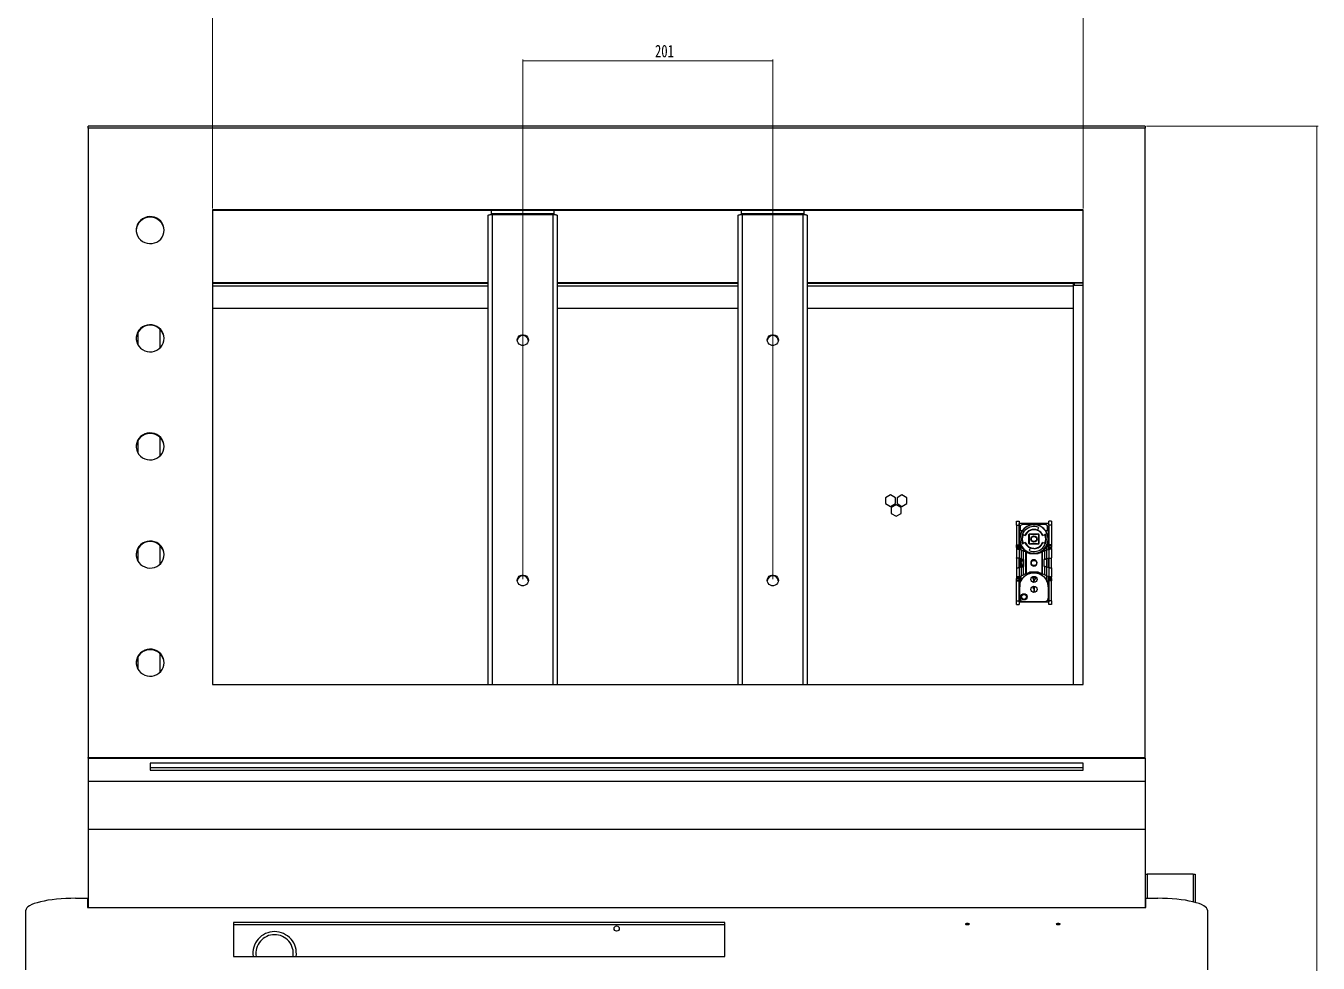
# Model space of a CAD drawing. Header units: millimetres. Extents: x -1281 to 3780, y -2005 to 2969.
# Drawn here: x -363 to 676, y 249 to 1003 of the extents above; entities that cross this region are included whole.
import ezdxf

# ---------------------------------------------------------------- set-up
doc = ezdxf.new("R2010")
doc.units = ezdxf.units.MM
doc.styles.add('SLDTEXTSTYLE0', font='TXT', dxfattribs={"width": 0.75})
doc.dimstyles.new('SLDDIMSTYLE0', dxfattribs={"dimtxt": 10, "dimasz": 3.302, "dimexe": 0, "dimexo": 0.0625, "dimgap": 2.5, "dimtad": 1, "dimdec": 3, "dimrnd": 1e-09, "dimzin": 12, "dimdsep": 46, "dimtxsty": 'SLDTEXTSTYLE0', "dimsah": 1, "dimcen": 0.09, "dimadec": 0, "dimazin": 3, "dimtfac": 1, "dimtdec": 3, "dimtofl": 0, "dimtmove": 0, "dimatfit": 3, "dimfxl": 1, "dimfrac": 2, "dimtolj": 1, "dimtzin": 12, "dimarcsym": 0})

# ---------------------------------------------------------------- blocks, each defined once
blk = doc.blocks.new('_D')
at = {"color": 7, "linetype": 'Continuous', "lineweight": 18, "transparency": 16777216}
for p, q in [((36.6, 557.8), (36.6, 975.4)), ((237.6, 974.4), (36.6, 974.4)), ((237.6, 557.8), (237.6, 975.4))]:
    blk.add_line(p, q, dxfattribs=at)
for points in [[(36.6, 974.4), (39.9, 973.9), (39.9, 974.9)], [(237.6, 974.4), (234.3, 974.9), (234.3, 973.9)]]:
    blk.add_solid(points, dxfattribs=at)
at = {"color": 7, "linetype": 'Continuous', "lineweight": 18, "transparency": 16777216, "insert": (142.9, 987.3), "char_height": 10, "attachment_point": 1, "style": 'SLDTEXTSTYLE0'}
blk.add_mtext('201', dxfattribs=at)
blk = doc.blocks.new('_D_1')
at = {"color": 7, "linetype": 'Continuous', "lineweight": 18, "transparency": 16777216}
for p, q in [((-212.9, 855.8), (-212.9, 1029.4)), ((487.1, 855.8), (487.1, 1029.4)), ((487.1, 1028.4), (-212.9, 1028.4))]:
    blk.add_line(p, q, dxfattribs=at)
for points in [[(-212.9, 1028.4), (-209.6, 1027.9), (-209.6, 1028.9)], [(487.1, 1028.4), (483.8, 1028.9), (483.8, 1027.9)]]:
    blk.add_solid(points, dxfattribs=at)
at = {"color": 7, "linetype": 'Continuous', "lineweight": 18, "transparency": 16777216, "insert": (142.9, 1041.3), "char_height": 10, "attachment_point": 1, "style": 'SLDTEXTSTYLE0'}
blk.add_mtext('700', dxfattribs=at)
blk = doc.blocks.new('_D_11')
at = {"color": 7, "linetype": 'Continuous', "lineweight": 18, "transparency": 16777216}
for p, q in [((538.1, 921.9), (676.1, 921.9)), ((675.1, -543.1), (675.1, 921.9)), ((538.1, -543.1), (676.1, -543.1))]:
    blk.add_line(p, q, dxfattribs=at)
for points in [[(675.1, 921.9), (674.6, 918.6), (675.6, 918.6)], [(675.1, -543.1), (675.6, -539.8), (674.6, -539.8)]]:
    blk.add_solid(points, dxfattribs=at)
at = {"color": 7, "linetype": 'Continuous', "lineweight": 18, "transparency": 16777216, "insert": (662.2, 178), "char_height": 10, "attachment_point": 1, "rotation": 90, "style": 'SLDTEXTSTYLE0'}
blk.add_mtext('1464.96', dxfattribs=at)

msp = doc.modelspace()

# ---------------------------------------------------------------- linework, layer by layer
at = {"color": 7, "linetype": 'Continuous'}
for p, q in [((537.1136, 921.8852), (-312.8864, 921.8852)), ((-312.8864, 920.2546), (-312.8864, 921.8852)), ((537.1136, 920.2546), (-312.8864, 920.2546)), ((-312.8864, 920.2546), (-312.8864, 414.3027)), ((537.1136, 921.8852), (537.1136, 920.2546)), ((537.1136, 414.3027), (537.1136, 920.2546)), ((487.1136, 854.7648), (-212.8864, 854.7648)), ((-212.8864, 854.7648), (-212.8864, 473.2241)), ((487.1136, 854.2472), (-212.8864, 854.2472)), ((11.6136, 851.5271), (11.6136, 854.2472)), ((61.6136, 854.2472), (61.6136, 851.5271)), ((212.6136, 851.5271), (212.6136, 854.2472)), ((262.6136, 854.2472), (262.6136, 851.5271)), ((487.1136, 473.2241), (487.1136, 854.7648)), ((8.6136, 850.0089), (8.6136, 473.2241)), ((61.6136, 851.5271), (11.6136, 851.5271)), ((11.6136, 851.5271), (11.6136, 850.9147)), ((11.6136, 850.9147), (12.1136, 850.9147)), ((11.6136, 850.9147), (11.6136, 850.9055)), ((12.1136, 850.9147), (61.1136, 850.9147)), ((61.1136, 850.9147), (61.6136, 850.9147)), ((61.6136, 850.9147), (61.6136, 851.5271)), ((61.6136, 850.9147), (61.6136, 850.9055)), ((64.6136, 473.2241), (64.6136, 850.0089)), ((209.6136, 850.0089), (209.6136, 473.2241)), ((262.6136, 851.5271), (212.6136, 851.5271)), ((212.6136, 851.5271), (212.6136, 850.9147)), ((212.6136, 850.9147), (213.1136, 850.9147)), ((212.6136, 850.9147), (212.6136, 850.9055)), ((213.1136, 850.9147), (262.1136, 850.9147)), ((262.1136, 850.9147), (262.6136, 850.9147)), ((262.6136, 850.9147), (262.6136, 851.5271)), ((262.6136, 850.9147), (262.6136, 850.9055)), ((265.6136, 473.2241), (265.6136, 850.0089)), ((-212.8864, 795.7448), (8.6136, 795.7448)), ((64.6136, 795.7448), (209.6136, 795.7448)), ((265.6136, 795.7448), (479.1136, 795.7448)), ((479.1136, 795.7448), (479.1136, 793.922)), ((479.1136, 795.7448), (480.1136, 795.7448)), ((479.1136, 793.922), (479.1136, 473.2241)), ((487.1136, 793.922), (479.1136, 793.922)), ((487.1136, 795.7448), (480.1136, 795.7448)), ((480.1136, 793.922), (480.1136, 795.7448)), ((-212.8864, 775.7447), (8.6136, 775.7447)), ((64.6136, 775.7447), (209.6136, 775.7447)), ((265.6136, 775.7447), (479.1136, 775.7447)), ((-254.8864, 743.7707), (-254.8864, 758.5333)), ((-254.8864, 656.8373), (-254.8864, 671.6)), ((332.3166, 625.5408), (328.3166, 623.2314)), ((336.3166, 623.2314), (332.3166, 625.5408)), ((341.5166, 625.5408), (337.5166, 623.2314)), ((345.5166, 623.2314), (341.5166, 625.5408)), ((328.3166, 623.2314), (328.3166, 618.6126)), ((328.3166, 618.6126), (332.3166, 616.3032)), ((332.3166, 616.3032), (336.3166, 618.6126)), ((336.9166, 617.5733), (332.9166, 615.2639)), ((332.9166, 615.2639), (332.9166, 610.6451)), ((336.3166, 618.6126), (336.3166, 623.2314)), ((340.9166, 615.2639), (336.9166, 617.5733)), ((337.5166, 623.2314), (337.5166, 618.6126)), ((337.5166, 618.6126), (341.5166, 616.3032)), ((340.9166, 610.6451), (340.9166, 615.2639)), ((341.5166, 616.3032), (345.5166, 618.6126)), ((345.5166, 618.6126), (345.5166, 623.2314)), ((332.9166, 610.6451), (336.9166, 608.3357)), ((336.9166, 608.3357), (340.9166, 610.6451)), ((433.6136, 601.297), (433.6136, 604.297)), ((433.6136, 604.297), (435.6136, 604.297)), ((435.6136, 604.297), (435.6136, 601.297)), ((461.6136, 604.297), (459.6136, 604.297)), ((459.6136, 601.297), (459.6136, 604.297)), ((461.6136, 604.297), (461.6136, 601.297)), ((433.6136, 601.297), (435.6136, 601.297)), ((433.6136, 601.297), (433.6136, 585.297)), ((459.6136, 602.422), (435.6136, 602.422)), ((435.6136, 601.297), (435.6136, 585.297)), ((435.6636, 600.547), (435.8116, 602.422)), ((435.6636, 581.8549), (435.6636, 600.547)), ((435.9886, 598.672), (435.9886, 581.718)), ((436.6136, 600.5048), (436.6136, 597.547)), ((436.6136, 597.547), (436.6354, 597.547)), ((436.6354, 597.547), (436.6354, 600.4389)), ((438.4136, 596.947), (438.3961, 596.96)), ((438.8367, 593.6824), (440.6845, 592.9171)), ((456.2386, 601.672), (438.9886, 601.672)), ((443.5636, 586.497), (443.5636, 593.597)), ((443.8229, 593.3074), (443.5636, 593.5666)), ((443.6136, 587.2603), (443.6136, 592.8336)), ((443.6386, 593.08), (443.6386, 587.0139)), ((444.0636, 594.097), (451.1636, 594.097)), ((444.0939, 594.097), (444.3532, 593.8377)), ((450.6467, 594.022), (444.5806, 594.022)), ((444.8269, 594.047), (450.4003, 594.047)), ((447.6136, 601.44), (447.6136, 601.427)), ((450.5794, 597.207), (451.4404, 599.2858)), ((450.874, 593.8377), (451.1333, 594.097)), ((451.6636, 593.5666), (451.4043, 593.3074)), ((451.5886, 587.0139), (451.5886, 593.08)), ((451.6136, 592.8336), (451.6136, 587.2603)), ((451.6636, 593.597), (451.6636, 586.497)), ((454.5427, 592.9171), (456.3905, 593.6824)), ((456.8524, 593.8738), (456.3905, 593.6824)), ((456.8136, 596.947), (456.8311, 596.96)), ((458.5918, 600.4492), (458.5918, 597.547)), ((458.6136, 597.547), (458.5918, 597.547)), ((458.6136, 597.547), (458.6136, 600.5048)), ((459.2386, 581.718), (459.2386, 598.672)), ((459.4156, 602.422), (459.5636, 600.547)), ((459.5636, 600.547), (459.5636, 581.8549)), ((459.6136, 601.297), (459.6136, 585.297)), ((461.6136, 601.297), (459.6136, 601.297)), ((461.6136, 601.297), (461.6136, 585.297)), ((-254.8864, 569.904), (-254.8864, 584.6666)), ((433.6136, 585.297), (435.6136, 585.297)), ((433.6136, 584.297), (433.6136, 585.297)), ((433.6136, 584.297), (435.6136, 584.297)), ((433.6136, 583.297), (433.6136, 584.297)), ((435.6136, 583.297), (433.6136, 583.297)), ((433.6136, 583.297), (433.6136, 582.297)), ((435.6136, 582.297), (433.6136, 582.297)), ((433.6136, 582.297), (433.6136, 574.797)), ((435.6136, 585.297), (435.6136, 584.297)), ((435.6136, 584.297), (435.6136, 583.297)), ((435.6136, 583.297), (435.6136, 582.297)), ((435.6136, 581.8759), (435.6136, 582.297)), ((435.6136, 581.8759), (437.5725, 581.0511)), ((435.6136, 581.8759), (435.6136, 574.529)), ((436.1136, 590.047), (436.1616, 590.047)), ((436.1136, 581.6654), (436.1136, 590.047)), ((436.1572, 581.647), (436.1572, 586.6407)), ((437.1486, 584.2735), (436.1572, 586.6407)), ((436.1616, 590.047), (436.2205, 590.047)), ((438.3748, 586.2201), (438.8367, 586.4115)), ((440.6845, 587.1768), (438.8367, 586.4115)), ((443.5636, 586.5273), (443.8229, 586.7865)), ((444.6478, 582.8869), (443.7868, 580.8082)), ((451.1636, 585.997), (444.0636, 585.997)), ((444.3532, 586.2562), (444.0939, 585.997)), ((444.5806, 586.072), (450.6467, 586.072)), ((450.4003, 586.047), (444.8269, 586.047)), ((451.1333, 585.997), (450.874, 586.2562)), ((451.4043, 586.7865), (451.6636, 586.5273)), ((456.3905, 586.4115), (454.5427, 587.1768)), ((457.6547, 581.0511), (459.6136, 581.8759)), ((458.0787, 584.2735), (459.0786, 584.2735)), ((459.0657, 590.047), (459.0067, 590.047)), ((459.0657, 590.047), (459.1136, 590.047)), ((459.1136, 590.047), (459.1136, 581.6654)), ((461.6136, 585.297), (459.6136, 585.297)), ((459.6136, 584.297), (459.6136, 585.297)), ((461.6136, 584.297), (459.6136, 584.297)), ((459.6136, 583.297), (459.6136, 584.297)), ((459.6136, 583.297), (461.6136, 583.297)), ((459.6136, 582.297), (459.6136, 583.297)), ((459.6136, 582.297), (459.6136, 581.8759)), ((459.6136, 582.297), (461.6136, 582.297)), ((459.6136, 581.8759), (459.6136, 574.529)), ((461.6136, 585.297), (461.6136, 584.297)), ((461.6136, 584.297), (461.6136, 583.297)), ((461.6136, 582.297), (461.6136, 583.297)), ((461.6136, 582.297), (461.6136, 574.797)), ((433.6136, 574.797), (433.6136, 566.797)), ((437.5725, 574.0041), (435.6136, 574.529)), ((435.6136, 574.529), (435.6136, 567.0649)), ((435.6636, 567.0783), (435.6636, 574.5156)), ((435.9886, 574.4285), (435.9886, 567.1654)), ((436.1136, 567.1989), (436.1136, 574.395)), ((436.1572, 567.2106), (436.1572, 574.3834)), ((437.5725, 574.0041), (437.5725, 581.0511)), ((439.2108, 573.5652), (439.2108, 580.3613)), ((440.915, 579.6437), (439.2108, 580.3613)), ((439.2108, 573.5652), (439.6136, 573.4572)), ((439.6136, 568.1367), (439.6136, 573.4572)), ((440.915, 579.6437), (440.915, 561.9502)), ((441.3246, 579.4713), (441.3246, 562.1226)), ((441.3246, 579.4713), (444.1136, 578.297)), ((444.1136, 578.297), (451.1136, 578.297)), ((447.1136, 573.0257), (447.1136, 572.7975)), ((447.6136, 578.6539), (447.6136, 578.667)), ((453.9026, 579.4713), (451.1136, 578.297)), ((453.9026, 579.4713), (453.9026, 562.1226)), ((456.0164, 580.3613), (454.3122, 579.6437)), ((454.3122, 579.6437), (454.3122, 561.9502)), ((456.0164, 573.5652), (455.6136, 573.4572)), ((455.6136, 573.4572), (455.6136, 568.1367)), ((456.0164, 580.3613), (456.0164, 573.5652)), ((457.6547, 581.0511), (457.6547, 574.0041)), ((459.6136, 574.529), (457.6547, 574.0041)), ((459.1136, 574.395), (459.1136, 567.1989)), ((459.2386, 567.1654), (459.2386, 574.4285)), ((459.5636, 574.5156), (459.5636, 567.0783)), ((459.6136, 567.0649), (459.6136, 574.529)), ((461.6136, 566.797), (461.6136, 574.797)), ((433.6136, 566.797), (433.6136, 559.297)), ((435.6136, 567.0649), (437.5725, 567.5898)), ((435.6136, 567.0649), (435.6136, 559.718)), ((437.5725, 560.5428), (437.5725, 567.5898)), ((439.2108, 568.0288), (439.6136, 568.1367)), ((439.2108, 561.2326), (439.2108, 568.0288)), ((440.915, 561.9502), (439.2108, 561.2326)), ((441.3246, 562.1226), (444.1136, 563.297)), ((451.1136, 563.297), (444.1136, 563.297)), ((453.9026, 562.1226), (451.1136, 563.297)), ((456.0164, 561.2326), (454.3122, 561.9502)), ((455.6136, 568.1367), (456.0164, 568.0288)), ((456.0164, 568.0288), (456.0164, 561.2326)), ((457.6547, 567.5898), (457.6547, 560.5428)), ((457.6547, 567.5898), (459.6136, 567.0649)), ((459.6136, 567.0649), (459.6136, 559.718)), ((461.6136, 566.797), (461.6136, 559.297)), ((435.6136, 559.297), (433.6136, 559.297)), ((433.6136, 559.297), (433.6136, 558.297)), ((435.6136, 558.297), (433.6136, 558.297)), ((433.6136, 557.297), (433.6136, 558.297)), ((433.6136, 557.297), (435.6136, 557.297)), ((433.6136, 556.297), (433.6136, 557.297)), ((433.6136, 556.297), (435.6136, 556.297)), ((433.6136, 540.297), (433.6136, 556.297)), ((437.5725, 560.5428), (435.6136, 559.718)), ((435.6136, 559.297), (435.6136, 559.718)), ((435.6136, 559.297), (435.6136, 558.297)), ((435.6136, 558.297), (435.6136, 557.297)), ((435.6136, 557.297), (435.6136, 556.297)), ((435.6136, 540.297), (435.6136, 556.297)), ((435.6636, 540.547), (435.6636, 559.7391)), ((435.9886, 559.8759), (435.9886, 542.422)), ((436.1136, 542.5463), (436.1136, 559.9285)), ((436.1572, 554.9532), (436.1572, 559.9469)), ((436.1572, 554.9532), (436.1572, 551.547)), ((436.1572, 551.547), (436.2183, 551.547)), ((436.2183, 542.547), (436.2183, 551.547)), ((446.7594, 558.797), (446.5925, 557.9384)), ((446.5925, 557.9384), (447.4458, 557.9384)), ((449.3309, 558.797), (446.7594, 558.797)), ((447.4458, 557.9384), (447.0193, 555.7441)), ((447.0193, 555.7441), (447.9097, 555.7441)), ((447.5511, 551.0884), (447.1136, 550.5671)), ((447.9886, 551.0884), (447.5511, 551.0884)), ((447.9097, 555.7441), (448.3363, 557.9384)), ((447.9886, 547.5884), (447.9886, 551.0884)), ((448.3363, 557.9384), (449.164, 557.9384)), ((449.164, 557.9384), (449.3309, 558.797)), ((459.6136, 559.718), (457.6547, 560.5428)), ((459.0089, 551.547), (459.0089, 542.547)), ((459.0786, 551.547), (459.0089, 551.547)), ((459.1136, 559.9285), (459.1136, 542.5463)), ((459.2386, 542.422), (459.2386, 559.8759)), ((459.5636, 559.7391), (459.5636, 540.547)), ((459.6136, 559.718), (459.6136, 559.297)), ((459.6136, 559.297), (461.6136, 559.297)), ((459.6136, 558.297), (459.6136, 559.297)), ((459.6136, 558.297), (461.6136, 558.297)), ((459.6136, 557.297), (459.6136, 558.297)), ((461.6136, 557.297), (459.6136, 557.297)), ((459.6136, 556.297), (459.6136, 557.297)), ((459.6136, 540.297), (459.6136, 556.297)), ((461.6136, 556.297), (459.6136, 556.297)), ((461.6136, 558.297), (461.6136, 559.297)), ((461.6136, 558.297), (461.6136, 557.297)), ((461.6136, 557.297), (461.6136, 556.297)), ((461.6136, 540.297), (461.6136, 556.297)), ((433.6136, 540.297), (435.6136, 540.297)), ((433.6136, 537.297), (433.6136, 540.297)), ((435.6136, 540.297), (435.6136, 537.297)), ((435.7167, 539.422), (435.6636, 540.547)), ((436.1136, 542.5463), (436.2183, 542.5472)), ((437.1165, 540.2999), (437.0717, 540.3487)), ((447.1136, 550.5671), (447.1136, 549.9713)), ((447.1136, 549.9713), (447.5511, 550.4926)), ((447.5511, 550.4926), (447.5511, 547.5884)), ((447.5511, 547.5884), (447.9886, 547.5884)), ((458.1555, 540.3487), (458.1107, 540.2999)), ((458.1482, 540.1082), (458.1555, 540.3487)), ((459.0089, 542.5472), (459.1136, 542.5463)), ((459.5636, 540.547), (459.5105, 539.422)), ((461.6136, 540.297), (459.6136, 540.297)), ((459.6136, 537.297), (459.6136, 540.297)), ((461.6136, 540.297), (461.6136, 537.297)), ((433.6136, 537.297), (435.6136, 537.297)), ((435.6136, 539.422), (459.6136, 539.422)), ((439.1139, 539.6517), (439.109, 539.5426)), ((439.109, 539.5426), (456.1182, 539.5426)), ((456.1133, 539.6517), (439.1136, 539.6517)), ((456.1182, 539.5426), (456.1133, 539.6517)), ((461.6136, 537.297), (459.6136, 537.297)), ((-254.8864, 482.9707), (-254.8864, 497.7333)), ((-212.8864, 473.2241), (487.1136, 473.2241)), ((-312.8864, 413.785), (-312.8864, 414.3027)), ((-312.8864, 414.3027), (537.1136, 414.3027)), ((-312.8864, 413.7868), (537.1136, 413.7868)), ((-312.8864, 413.7868), (-312.8864, 395.3313)), ((-312.8864, 413.785), (537.1136, 413.785)), ((-262.8864, 409.9046), (-262.8864, 404.2105)), ((487.1136, 409.9046), (-262.8864, 409.9046)), ((487.1136, 406.1424), (-262.8864, 406.1424)), ((487.1136, 404.2105), (487.1136, 409.9046)), ((537.1136, 413.785), (537.1136, 414.3027)), ((537.1136, 413.7868), (537.1136, 395.3313)), ((-312.8864, 395.3313), (537.1136, 395.3313)), ((-312.8864, 395.3313), (-312.8864, 356.6942)), ((-262.8864, 404.2105), (487.1136, 404.2105)), ((537.1136, 395.3313), (537.1136, 356.6942)), ((-312.8864, 356.6942), (537.1136, 356.6942)), ((-312.8864, 356.6942), (-312.8864, 293.856)), ((537.1136, 356.6942), (537.1136, 293.856)), ((537.1136, 320.7159), (538.5136, 320.7159)), ((575.7136, 320.7159), (538.5136, 320.7159)), ((575.7136, 320.7159), (577.1136, 320.7159)), ((577.1136, 320.7159), (577.1136, 297.9584)), ((-362.8864, 243.6572), (-362.8864, 291.5577)), ((-322.8864, 301.2346), (-313.3864, 301.2346)), ((-313.3864, 301.2346), (-313.3864, 293.856)), ((-313.3864, 293.856), (537.6136, 293.856)), ((537.6136, 301.2346), (547.1136, 301.2346)), ((537.6136, 293.856), (537.6136, 301.2346)), ((587.1136, 291.5577), (587.1136, 243.6572)), ((199.1136, 281.8809), (-195.8864, 281.8809)), ((-195.8864, 281.8809), (-195.8864, 254.5437)), ((199.1136, 254.5437), (199.1136, 281.8809)), ((199.1136, 279.9403), (-195.8864, 279.9403)), ((-195.8864, 254.5437), (199.1136, 254.5437))]:
    msp.add_line(p, q, dxfattribs=at)
at = {"color": 8, "linetype": 'Continuous'}
for p, q in [((12.1136, 850.9147), (12.1136, 473.2241)), ((61.1136, 473.2241), (61.1136, 850.9147)), ((213.1136, 850.9147), (213.1136, 473.2241)), ((262.1136, 473.2241), (262.1136, 850.9147)), ((8.6136, 795.9448), (-212.8864, 795.9448)), ((-212.8864, 793.5448), (8.6136, 793.5448)), ((209.6136, 795.9448), (64.6136, 795.9448)), ((64.6136, 793.5448), (209.6136, 793.5448)), ((487.1136, 795.9448), (265.6136, 795.9448)), ((265.6136, 793.5448), (479.1136, 793.5448)), ((-272.6864, 746.0743), (-272.6864, 756.2296)), ((-272.6864, 659.141), (-272.6864, 669.2963)), ((435.6136, 600.547), (435.6636, 600.547)), ((459.6136, 600.547), (459.5636, 600.547)), ((-272.6864, 572.2077), (-272.6864, 582.363)), ((437.1486, 584.2735), (437.1486, 581.2296)), ((458.0787, 581.2296), (458.0787, 584.2735)), ((459.0786, 584.2735), (459.0786, 581.6507)), ((437.1486, 574.1177), (437.1486, 571.2135)), ((458.0787, 567.4762), (458.0787, 574.1177)), ((459.0786, 574.3857), (459.0786, 567.2083)), ((437.1486, 570.3804), (437.1486, 567.4762)), ((437.1486, 560.3643), (437.1486, 556.2086)), ((458.0787, 556.2086), (458.0787, 560.3643)), ((459.0786, 559.9433), (459.0786, 551.547)), ((435.6136, 540.547), (435.6636, 540.547)), ((459.6136, 540.547), (459.5636, 540.547)), ((-272.6864, 485.2744), (-272.6864, 495.4296)), ((538.5136, 320.7159), (538.5136, 301.2346)), ((575.7136, 320.7159), (575.7136, 298.3231))]:
    msp.add_line(p, q, dxfattribs=at)
at = {"color": 7, "linetype": 'Continuous', "flags": 128}
for points in [[(-251.6364, 838.3441), (-251.8172, 840.2844), (-252.3537, 842.1624), (-253.2289, 843.9176), (-254.4143, 845.4937), (-255.8721, 846.84), (-257.5554, 847.9133), (-259.4099, 848.6789), (-261.3763, 849.1124), (-263.3911, 849.1998), (-265.3898, 848.9384), (-267.3079, 848.3363), (-269.084, 847.4131), (-270.6609, 846.1985), (-271.9878, 844.7314), (-273.0223, 843.0589), (-273.731, 841.235), (-274.0911, 839.3182), (-274.0911, 837.37), (-273.731, 835.4532), (-273.0223, 833.6293), (-271.9878, 831.9569), (-270.6609, 830.4898), (-269.084, 829.2751), (-267.3079, 828.3519), (-265.3898, 827.7499), (-263.3911, 827.4884), (-261.3763, 827.5758), (-259.4099, 828.0093), (-257.5554, 828.775), (-255.8721, 829.8482), (-254.4143, 831.1945), (-253.2289, 832.7706), (-252.3537, 834.5258), (-251.8172, 836.4038), (-251.6364, 838.3441)], [(8.6136, 850.0089), (8.6692, 850.1697), (8.8341, 850.3254), (9.1032, 850.471), (9.4679, 850.6019), (9.9165, 850.714), (10.435, 850.8037), (11.0067, 850.8682), (11.6136, 850.9055)], [(61.6136, 850.9055), (62.2205, 850.8682), (62.7922, 850.8037), (63.3107, 850.714), (63.7594, 850.6019), (64.124, 850.471), (64.3931, 850.3254), (64.558, 850.1697), (64.6136, 850.0089)], [(209.6136, 850.0089), (209.6692, 850.1697), (209.8341, 850.3254), (210.1032, 850.471), (210.4679, 850.6019), (210.9165, 850.714), (211.435, 850.8037), (212.0067, 850.8682), (212.6136, 850.9055)], [(262.6136, 850.9055), (263.2205, 850.8682), (263.7922, 850.8037), (264.3107, 850.714), (264.7594, 850.6019), (265.124, 850.471), (265.3931, 850.3254), (265.558, 850.1697), (265.6136, 850.0089)], [(-251.6364, 751.4108), (-251.8172, 753.3511), (-252.3537, 755.2291), (-253.2289, 756.9843), (-254.4143, 758.5604), (-255.8721, 759.9067), (-257.5554, 760.9799), (-259.4099, 761.7456), (-261.3763, 762.1791), (-263.3911, 762.2665), (-265.3898, 762.005), (-267.3079, 761.403), (-269.084, 760.4798), (-270.6609, 759.2651), (-271.9878, 757.798), (-273.0223, 756.1256), (-273.731, 754.3017), (-274.0911, 752.3848), (-274.0911, 750.4367), (-273.731, 748.5198), (-273.0223, 746.6959), (-271.9878, 745.0235), (-270.6609, 743.5564), (-269.084, 742.3418), (-267.3079, 741.4186), (-265.3898, 740.8165), (-263.3911, 740.5551), (-261.3763, 740.6424), (-259.4099, 741.076), (-257.5554, 741.8416), (-255.8721, 742.9149), (-254.4143, 744.2612), (-253.2289, 745.8373), (-252.3537, 747.5925), (-251.8172, 749.4705), (-251.6364, 751.4108)], [(32.1136, 749.9755), (32.2959, 751.2001), (32.828, 752.3255), (33.6667, 753.2605), (34.7442, 753.9294), (35.9732, 754.278), (37.254, 754.278), (38.483, 753.9294), (39.5605, 753.2605), (40.3993, 752.3255), (40.9313, 751.2001), (41.1136, 749.9755), (40.9313, 748.7509), (40.3993, 747.6255), (39.5605, 746.6905), (38.483, 746.0216), (37.254, 745.6731), (35.9732, 745.6731), (34.7442, 746.0216), (33.6667, 746.6905), (32.828, 747.6255), (32.2959, 748.7509), (32.1136, 749.9755)], [(233.1136, 749.9755), (233.2959, 751.2001), (233.828, 752.3255), (234.6667, 753.2605), (235.7442, 753.9294), (236.9732, 754.278), (238.254, 754.278), (239.483, 753.9294), (240.5605, 753.2605), (241.3992, 752.3255), (241.9313, 751.2001), (242.1136, 749.9755), (241.9313, 748.7509), (241.3992, 747.6255), (240.5605, 746.6905), (239.483, 746.0216), (238.254, 745.6731), (236.9732, 745.6731), (235.7442, 746.0216), (234.6667, 746.6905), (233.828, 747.6255), (233.2959, 748.7509), (233.1136, 749.9755)], [(-251.6364, 664.4774), (-251.8172, 666.4178), (-252.3537, 668.2957), (-253.2289, 670.051), (-254.4143, 671.6271), (-255.8721, 672.9734), (-257.5554, 674.0466), (-259.4099, 674.8123), (-261.3763, 675.2458), (-263.3911, 675.3332), (-265.3898, 675.0717), (-267.3079, 674.4697), (-269.084, 673.5465), (-270.6609, 672.3318), (-271.9878, 670.8647), (-273.0223, 669.1923), (-273.731, 667.3684), (-274.0911, 665.4515), (-274.0911, 663.5034), (-273.731, 661.5865), (-273.0223, 659.7626), (-271.9878, 658.0902), (-270.6609, 656.6231), (-269.084, 655.4084), (-267.3079, 654.4853), (-265.3898, 653.8833), (-263.3911, 653.6217), (-261.3763, 653.7091), (-259.4099, 654.1427), (-257.5554, 654.9083), (-255.8721, 655.9815), (-254.4143, 657.3279), (-253.2289, 658.904), (-252.3537, 660.6592), (-251.8172, 662.5371), (-251.6364, 664.4774)], [(-251.6364, 577.5441), (-251.8172, 579.4844), (-252.3537, 581.3624), (-253.2289, 583.1176), (-254.4143, 584.6937), (-255.8721, 586.04), (-257.5554, 587.1133), (-259.4099, 587.8789), (-261.3763, 588.3125), (-263.3911, 588.3999), (-265.3898, 588.1383), (-267.3079, 587.5363), (-269.084, 586.6132), (-270.6609, 585.3985), (-271.9878, 583.9314), (-273.0223, 582.259), (-273.731, 580.4351), (-274.0911, 578.5182), (-274.0911, 576.57), (-273.731, 574.6532), (-273.0223, 572.8293), (-271.9878, 571.1569), (-270.6609, 569.6898), (-269.084, 568.4751), (-267.3079, 567.5519), (-265.3898, 566.9499), (-263.3911, 566.6884), (-261.3763, 566.7758), (-259.4099, 567.2093), (-257.5554, 567.975), (-255.8721, 569.0482), (-254.4143, 570.3945), (-253.2289, 571.9706), (-252.3537, 573.7259), (-251.8172, 575.6038), (-251.6364, 577.5441)], [(447.6136, 582.297), (445.9476, 582.4781), (444.6478, 582.8869)], [(437.5725, 581.0511), (437.9541, 580.8905), (438.3217, 580.7357), (438.6617, 580.5925), (438.9618, 580.4662), (439.2108, 580.3613)], [(437.5725, 574.0041), (437.9541, 573.9019), (438.3217, 573.8034), (438.6617, 573.7123), (438.9618, 573.6319), (439.2108, 573.5652)], [(440.915, 579.6437), (440.9773, 579.6175), (441.0523, 579.5859), (441.1373, 579.5502), (441.2292, 579.5114), (441.3246, 579.4713)], [(453.9026, 579.4713), (453.998, 579.5114), (454.0899, 579.5502), (454.1749, 579.5859), (454.2499, 579.6175), (454.3122, 579.6437)], [(457.6547, 581.0511), (457.2731, 580.8905), (456.9055, 580.7357), (456.5655, 580.5925), (456.2654, 580.4662), (456.0164, 580.3613)], [(457.6547, 574.0041), (457.2731, 573.9019), (456.9055, 573.8034), (456.5655, 573.7123), (456.2654, 573.6319), (456.0164, 573.5652)], [(32.1136, 556.7903), (32.2959, 558.0149), (32.828, 559.1403), (33.6667, 560.0753), (34.7442, 560.7442), (35.9732, 561.0928), (37.254, 561.0928), (38.483, 560.7442), (39.5605, 560.0753), (40.3993, 559.1403), (40.9313, 558.0149), (41.1136, 556.7903), (40.9313, 555.5657), (40.3993, 554.4404), (39.5605, 553.5053), (38.483, 552.8365), (37.254, 552.4879), (35.9732, 552.4879), (34.7442, 552.8365), (33.6667, 553.5053), (32.828, 554.4404), (32.2959, 555.5657), (32.1136, 556.7903)], [(233.1136, 556.7903), (233.2959, 558.0149), (233.828, 559.1403), (234.6667, 560.0753), (235.7442, 560.7442), (236.9732, 561.0928), (238.254, 561.0928), (239.483, 560.7442), (240.5605, 560.0753), (241.3992, 559.1403), (241.9313, 558.0149), (242.1136, 556.7903), (241.9313, 555.5657), (241.3992, 554.4404), (240.5605, 553.5053), (239.483, 552.8365), (238.254, 552.4879), (236.9732, 552.4879), (235.7442, 552.8365), (234.6667, 553.5053), (233.828, 554.4404), (233.2959, 555.5657), (233.1136, 556.7903)], [(437.5725, 567.5898), (437.9541, 567.692), (438.3217, 567.7905), (438.6617, 567.8816), (438.9618, 567.9621), (439.2108, 568.0288)], [(437.5725, 560.5428), (437.9541, 560.7035), (438.3217, 560.8583), (438.6617, 561.0015), (438.9618, 561.1278), (439.2108, 561.2326)], [(440.915, 561.9502), (440.9773, 561.9764), (441.0523, 562.008), (441.1373, 562.0438), (441.2292, 562.0825), (441.3246, 562.1226)], [(453.9026, 562.1226), (453.998, 562.0825), (454.0899, 562.0438), (454.1749, 562.008), (454.2499, 561.9764), (454.3122, 561.9502)], [(457.6547, 567.5898), (457.2731, 567.692), (456.9055, 567.7905), (456.5655, 567.8816), (456.2654, 567.9621), (456.0164, 568.0288)], [(457.6547, 560.5428), (457.2731, 560.7035), (456.9055, 560.8583), (456.5655, 561.0015), (456.2654, 561.1278), (456.0164, 561.2326)], [(-251.6364, 490.6108), (-251.8172, 492.5511), (-252.3537, 494.4291), (-253.2289, 496.1843), (-254.4143, 497.7604), (-255.8721, 499.1067), (-257.5554, 500.18), (-259.4099, 500.9456), (-261.3763, 501.3791), (-263.3911, 501.4665), (-265.3898, 501.205), (-267.3079, 500.603), (-269.084, 499.6798), (-270.6609, 498.4652), (-271.9878, 496.9981), (-273.0223, 495.3257), (-273.731, 493.5017), (-274.0911, 491.5849), (-274.0911, 489.6367), (-273.731, 487.7199), (-273.0223, 485.8959), (-271.9878, 484.2236), (-270.6609, 482.7564), (-269.084, 481.5418), (-267.3079, 480.6186), (-265.3898, 480.0166), (-263.3911, 479.7551), (-261.3763, 479.8425), (-259.4099, 480.276), (-257.5554, 481.0417), (-255.8721, 482.1149), (-254.4143, 483.4612), (-253.2289, 485.0373), (-252.3537, 486.7925), (-251.8172, 488.6705), (-251.6364, 490.6108)], [(-322.8864, 301.2346), (-326.8071, 301.188), (-330.69, 301.0487), (-334.4978, 300.8179), (-338.1938, 300.498), (-341.7423, 300.092), (-345.1092, 299.6038), (-348.2621, 299.0381), (-351.1706, 298.4003), (-353.8068, 297.6967), (-356.1452, 296.9339), (-358.1632, 296.1194), (-359.8416, 295.2609), (-361.164, 294.3668), (-362.1178, 293.4456), (-362.6938, 292.5062), (-362.8864, 291.5577)], [(587.1136, 291.5577), (586.921, 292.5062), (586.345, 293.4456), (585.3912, 294.3668), (584.0688, 295.2609), (582.3904, 296.1194), (580.3724, 296.9339), (578.034, 297.6967), (575.3979, 298.4003), (572.4893, 299.0381), (569.3364, 299.6038), (565.9695, 300.092), (562.421, 300.498), (558.725, 300.8179), (554.9172, 301.0487), (551.0343, 301.188), (547.1136, 301.2346)], [(395.7136, 280.5503), (395.5918, 280.6984), (395.245, 280.824), (394.7259, 280.9079), (394.1136, 280.9374), (393.5013, 280.9079), (392.9822, 280.824), (392.6354, 280.6984), (392.5136, 280.5503), (392.6354, 280.4022), (392.9822, 280.2766), (393.5013, 280.1927), (394.1136, 280.1632), (394.7259, 280.1927), (395.245, 280.2766), (395.5918, 280.4022), (395.7136, 280.5503)], [(468.7136, 280.5503), (468.5918, 280.6984), (468.245, 280.824), (467.7259, 280.9079), (467.1136, 280.9374), (466.5013, 280.9079), (465.9822, 280.824), (465.6354, 280.6984), (465.5136, 280.5503), (465.6354, 280.4022), (465.9822, 280.2766), (466.5013, 280.1927), (467.1136, 280.1632), (467.7259, 280.1927), (468.245, 280.2766), (468.5918, 280.4022), (468.7136, 280.5503)]]:
    msp.add_lwpolyline(points, dxfattribs=at)
at = {"color": 7, "linetype": 'Continuous'}
for centre, radius in [((447.6136, 590.047), 2.5), ((447.6136, 590.047), 2.1), ((447.6136, 557.547), 2.5), ((447.6136, 549.547), 2.5), ((439.6136, 543.547), 2.5), ((439.6136, 543.547), 2), ((112.1136, 276.922), 2.1)]:
    msp.add_circle(centre, radius, dxfattribs=at)
for centre, radius, start, end in [((-262.8864, 837.5253), 11.2607, 2.850503, 177.149497), ((12.1104, 837.5525), 13.3622, 89.986365, 92.13078), ((61.1168, 837.5532), 13.3615, 87.8691648, 90.0137217), ((213.1104, 837.5525), 13.3622, 89.9863339, 92.1307796), ((262.1168, 837.5523), 13.3625, 87.8692421, 90.0136444), ((-262.8864, 750.592), 11.2607, 2.850503, 177.149497), ((36.6136, 749.0662), 4.5122, 6.6308555, 173.3691445), ((237.6136, 749.0662), 4.5122, 6.6310439, 173.3689561), ((-262.8864, 663.6587), 11.2607, 2.8503948, 177.1496052), ((438.9886, 598.672), 3, 90, 180), ((447.6136, 590.047), 11.5, 143.1301024, 180), ((447.6136, 590.047), 11.3931, 90, 180), ((447.6136, 590.047), 11.38, 90, 270), ((437.6136, 597.547), 1, 180, 323.1301024), ((447.6136, 590.047), 10, 67.5, 202.5), ((447.6136, 590.047), 9.5, 157.5, 202.5), ((447.6136, 590.047), 7.75, 67.5, 157.5), ((447.6136, 590.047), 7.5, 22.5, 157.5), ((444.0636, 593.597), 0.5, 90, 180), ((447.6136, 590.047), 5, 127.3447444, 142.6552556), ((447.6136, 590.047), 10, 247.5, 22.5), ((447.6136, 590.047), 11.38, 270, 90), ((447.6136, 590.047), 7.75, 22.5, 67.5), ((447.6136, 590.047), 5, 37.3447444, 52.6552556), ((451.1636, 593.597), 0.5, 0, 90), ((456.2386, 598.672), 3, 0, 90), ((447.6136, 590.047), 9.5, 337.5, 22.5), ((457.6136, 597.547), 1, 216.8698976, 0), ((447.6136, 590.047), 11.5, 0, 36.8698976), ((-262.8864, 576.7253), 11.2607, 2.8504494, 177.1495506), ((447.6136, 590.047), 11.452, 180, 0), ((447.6136, 590.047), 7.75, 202.5, 247.5), ((447.6136, 590.047), 7.5, 202.5, 337.5), ((444.0636, 586.497), 0.5, 180, 270), ((447.6136, 590.047), 5, 217.3447444, 232.6552556), ((447.6136, 590.047), 11.3931, 270, 0), ((447.6136, 590.047), 7.75, 270, 337.5), ((447.6136, 590.047), 5, 307.3447444, 322.6552556), ((451.1636, 586.497), 0.5, 270, 0), ((439.6136, 570.797), 2.5, 90, 170.4088485), ((439.6136, 570.797), 2, 90, 270), ((447.6136, 570.797), 2.6, 90, 270), ((447.6136, 570.797), 2.6, 270, 90), ((439.6136, 570.797), 2.5, 170.4088485, 189.5911515), ((439.6136, 570.797), 2.5, 189.5911515, 270), ((36.6136, 555.881), 4.5122, 6.6309986, 173.3690014), ((237.6136, 555.881), 4.5122, 6.631187, 173.368813), ((438.9886, 542.422), 3, 180, 270), ((456.2386, 542.422), 3, 270, 0), ((-262.8864, 489.792), 11.2607, 2.8503405, 177.1496595), ((-162.8864, 256.922), 17.5, 90, 187.8107541), ((-162.8864, 256.9873), 15, 90, 189.3757381), ((-162.8864, 256.922), 17.5, 352.1892459, 90), ((-162.8864, 256.9873), 15, 350.6242619, 90)]:
    msp.add_arc(centre, radius, start, end, dxfattribs=at)
at = {"color": 8, "linetype": 'Continuous'}
for start, end in [(208.8852765, 259.4505667), (280.5494333, 331.1147254)]:
    msp.add_arc((447.6136, 590.047), 11.952, start, end, dxfattribs=at)
at = {"color": 7, "linetype": 'Continuous'}
for points, knots in [([(438.3961, 596.96), (438.3215, 596.8785), (438.1722, 596.7155), (437.8616, 596.5825), (437.5294, 596.5534), (437.2051, 596.6376), (436.9269, 596.8241), (436.7273, 597.0919), (436.6437, 597.3485), (436.6373, 597.5025), (436.6354, 597.547)], [0, 0, 0, 0, 0.135010995, 0.270037462, 0.40505876, 0.540085148, 0.675106781, 0.810128104, 0.945145158, 1, 1, 1, 1]), ([(456.8311, 596.96), (455.9517, 597.9201), (454.1931, 599.8403), (450.5358, 601.407), (446.6198, 601.7512), (442.8105, 600.7524), (440.0474, 598.9443), (438.8085, 597.4556), (438.3961, 596.96)], [0, 0, 0, 0, 0.181851264, 0.363702285, 0.545554066, 0.727404996, 0.909256352, 1, 1, 1, 1]), ([(458.5918, 597.547), (458.581, 597.437), (458.5593, 597.217), (458.3907, 596.9242), (458.1424, 596.7016), (457.8324, 596.5744), (457.498, 596.5566), (457.1776, 596.6512), (456.9567, 596.8062), (456.8592, 596.9256), (456.8311, 596.96)], [0, 0, 0, 0, 0.13502841, 0.270043791, 0.405069245, 0.540087997, 0.6751029, 0.810124317, 0.945152287, 1, 1, 1, 1]), ([(433.6136, 582.297), (433.6306, 582.2707), (433.6671, 582.214), (433.9747, 582.1267), (434.4693, 582.0355), (435.0475, 581.9518), (435.4437, 581.8987), (435.6136, 581.8759)], [0, 0, 0, 0, 0.1876675917, 0.4042500184, 0.6208364814, 0.8374233991, 1, 1, 1, 1]), ([(436.1616, 590.047), (436.1616, 590.04), (436.1611, 589.7067), (436.1591, 588.7811), (436.1575, 587.6525), (436.1573, 586.8439), (436.1572, 586.6407)], [0, 0, 0, 0, 0.006209224, 0.296335345, 0.823146774, 1, 1, 1, 1]), ([(459.0452, 589.4477), (459.0529, 589.5554), (459.0665, 589.7478), (459.0657, 589.9478), (459.0657, 590.0399), (459.0657, 590.047)], [0, 0, 0, 0, 0.53967057, 0.964369787, 1, 1, 1, 1]), ([(459.0657, 590.047), (459.0657, 590.0406), (459.0672, 589.5411), (459.0706, 588.5488), (459.0762, 586.6646), (459.0777, 585.2066), (459.0786, 584.2735)], [0, 0, 0, 0, 0.00341817, 0.267694743, 0.531309366, 1, 1, 1, 1]), ([(459.6136, 581.8759), (459.8099, 581.9022), (460.2328, 581.9589), (460.8238, 582.0461), (461.2994, 582.1374), (461.571, 582.2211), (461.6008, 582.2742), (461.6136, 582.297)], [0, 0, 0, 0, 0.187670483, 0.404255277, 0.620841519, 0.837425517, 1, 1, 1, 1]), ([(435.6136, 574.529), (435.3572, 574.5509), (434.8747, 574.592), (434.264, 574.6524), (433.8352, 574.7101), (433.6368, 574.7585), (433.6194, 574.7873), (433.6136, 574.797)], [0, 0, 0, 0, 0.244549471, 0.460096475, 0.6756488, 0.89119927, 1, 1, 1, 1]), ([(447.6136, 568.297), (447.2867, 568.3345), (446.6328, 568.4096), (445.8009, 568.9869), (445.2445, 569.8125), (445.0485, 570.7957), (445.2433, 571.7773), (445.799, 572.6098), (446.6313, 573.1666), (447.6138, 573.3622), (448.5963, 573.1663), (449.428, 572.61), (449.9834, 571.7781), (450.1786, 570.7976), (449.9836, 569.8147), (449.4277, 568.988), (448.5952, 568.4097), (447.9407, 568.3346), (447.6136, 568.297)], [0, 0, 0, 0, 0.062454644, 0.124903479, 0.187375173, 0.249895312, 0.312440616, 0.374930233, 0.437385496, 0.500056203, 0.562590206, 0.625069824, 0.687522373, 0.749971387, 0.812448134, 0.87497589, 0.937516901, 1, 1, 1, 1]), ([(447.6136, 568.697), (447.8885, 568.7285), (448.4382, 568.7917), (449.1372, 569.2773), (449.6043, 569.9714), (449.7683, 570.7972), (449.6042, 571.6214), (449.1372, 572.3206), (448.4382, 572.7876), (447.6136, 572.9516), (446.789, 572.7876), (446.09, 572.3205), (445.6229, 571.6214), (445.4589, 570.7972), (445.6229, 569.9714), (446.09, 569.2773), (446.789, 568.7916), (447.3388, 568.7285), (447.6136, 568.697)], [0, 0, 0, 0, 0.06249892, 0.125000619, 0.187499164, 0.250000314, 0.312499233, 0.374997779, 0.437499478, 0.499998398, 0.562499547, 0.624999356, 0.687499164, 0.749998084, 0.812499233, 0.874999042, 0.937498851, 1, 1, 1, 1]), ([(459.6136, 574.529), (459.87, 574.5509), (460.3525, 574.592), (460.9633, 574.6524), (461.392, 574.7101), (461.5904, 574.7585), (461.6078, 574.7873), (461.6136, 574.797)], [0, 0, 0, 0, 0.2445404873, 0.4600958047, 0.6756483973, 0.8911991354, 1, 1, 1, 1]), ([(433.6136, 566.797), (433.6422, 566.8188), (433.6961, 566.86), (434.0884, 566.9203), (434.6193, 566.9781), (435.162, 567.0264), (435.5002, 567.0552), (435.6136, 567.0649)], [0, 0, 0, 0, 0.244543919, 0.460092981, 0.675641619, 0.891198826, 1, 1, 1, 1]), ([(436.2183, 551.547), (436.3443, 552.8283), (436.5963, 555.3911), (438.5606, 558.8018), (441.4534, 561.3946), (445.0653, 562.8772), (448.9582, 563.0823), (452.7003, 561.9871), (455.8717, 559.7141), (458.1003, 556.5232), (458.9414, 553.6216), (458.9959, 551.9466), (459.0089, 551.547)], [0, 0, 0, 0, 0.107372463, 0.214745226, 0.322117107, 0.42949023, 0.536862324, 0.644234852, 0.751607303, 0.858979475, 0.966352402, 1, 1, 1, 1]), ([(458.0787, 556.2086), (457.7033, 556.926), (456.7316, 558.7832), (454.2204, 561.1618), (450.6779, 562.8154), (446.7724, 563.1921), (442.9641, 562.2578), (439.6879, 560.1151), (437.915, 557.8352), (437.2585, 556.4419), (437.1486, 556.2086)], [0, 0, 0, 0, 0.0921348584, 0.2385380037, 0.3849408748, 0.531344314, 0.6777467984, 0.8241498356, 0.9705527491, 1, 1, 1, 1]), ([(459.6136, 567.0649), (459.87, 567.043), (460.3525, 567.0019), (460.9633, 566.9415), (461.392, 566.8838), (461.5904, 566.8355), (461.6078, 566.8066), (461.6136, 566.797)], [0, 0, 0, 0, 0.244541101, 0.460096245, 0.675648663, 0.891198416, 1, 1, 1, 1]), ([(435.6136, 559.718), (435.4173, 559.6917), (434.9945, 559.635), (434.4034, 559.5478), (433.9279, 559.4566), (433.6562, 559.3728), (433.6264, 559.3197), (433.6136, 559.297)], [0, 0, 0, 0, 0.187670719, 0.404254526, 0.620841039, 0.83742657, 1, 1, 1, 1]), ([(436.1572, 551.547), (436.2413, 552.6717), (436.3615, 554.2796), (436.9667, 555.7629), (437.1486, 556.2086)], [0, 0, 0, 0, 0.699509528, 1, 1, 1, 1]), ([(459.0786, 551.547), (459.0786, 551.5538), (459.0762, 552.4757), (458.9054, 554.0592), (458.3207, 555.5793), (458.0787, 556.2086)], [0, 0, 0, 0, 0.00436391, 0.587802399, 1, 1, 1, 1]), ([(461.6136, 559.297), (461.5967, 559.3233), (461.5601, 559.3799), (461.2525, 559.4672), (460.758, 559.5584), (460.1797, 559.6422), (459.7835, 559.6953), (459.6136, 559.718)], [0, 0, 0, 0, 0.187667048, 0.404254494, 0.620836295, 0.837424038, 1, 1, 1, 1]), ([(437.0717, 540.3487), (436.9291, 540.4972), (436.6439, 540.7942), (436.3474, 541.34), (436.149, 541.9288), (436.1254, 542.3404), (436.1136, 542.5463)], [0, 0, 0, 0, 0.24984539, 0.499681889, 0.749841458, 1, 1, 1, 1]), ([(436.2183, 542.5472), (436.2618, 542.1678), (436.3488, 541.4093), (437.0177, 540.4528), (437.9744, 539.7827), (438.7336, 539.6954), (439.1139, 539.6517)], [0, 0, 0, 0, 0.249999454, 0.499776193, 0.749447098, 1, 1, 1, 1]), ([(439.109, 539.5426), (438.7422, 539.5773), (438.0085, 539.6468), (437.4139, 540.0822), (437.1165, 540.2999)], [0, 0, 0, 0, 0.499937855, 1, 1, 1, 1]), ([(456.1133, 539.6517), (456.4927, 539.6952), (457.2513, 539.7822), (458.2077, 540.4511), (458.8779, 541.4077), (458.9652, 542.1669), (459.0089, 542.5472)], [0, 0, 0, 0, 0.249998431, 0.499779631, 0.749440366, 1, 1, 1, 1]), ([(458.1107, 540.2999), (457.8134, 540.0822), (457.2188, 539.6469), (456.4851, 539.5774), (456.1182, 539.5426)], [0, 0, 0, 0, 0.499935017, 1, 1, 1, 1]), ([(459.1136, 542.5463), (459.1018, 542.3407), (459.0783, 541.9296), (458.8803, 541.3409), (458.5839, 540.7948), (458.2983, 540.4974), (458.1555, 540.3487)], [0, 0, 0, 0, 0.2498394871, 0.4996866064, 0.7498436594, 1, 1, 1, 1])]:
    msp.add_open_spline(points, degree=3, knots=knots, dxfattribs=at)
at = {"color": 8, "linetype": 'Continuous'}
msp.add_open_spline([(458.0787, 584.2735), (458.331, 585.126), (458.734, 586.4876), (458.9927, 588.2307), (459.0303, 589.1025), (459.0452, 589.4477)], degree=3, knots=[0, 0, 0, 0, 0.502933598, 0.803195837, 1, 1, 1, 1], dxfattribs=at)

# ---------------------------------------------------------------- dimensions: what is measured, and where the dimension line sits
at = {"color": 7, "linetype": 'Continuous', "lineweight": 18}
for base, p1, p2, picture, middle in [((-212.8864, 1028.3797), (487.1136, 854.7648), (-212.8864, 854.7648), '_D_1', (154.0018, 1028.3797)), ((36.6136, 974.3797), (237.6136, 556.7903), (36.6136, 556.7903), '_D', (154.0018, 974.3797))]:
    dim = msp.add_linear_dim(base=base, p1=p1, p2=p2, dimstyle='SLDDIMSTYLE0', dxfattribs=at)
    dim.commit()
    dim.dimension.update_dxf_attribs({"geometry": picture, "text_midpoint": middle, "dimtype": 160})
dim = msp.add_linear_dim(base=(675.1136, 921.8852), p1=(537.1136, -543.078), p2=(537.1136, 921.8852), angle=90, dimstyle='SLDDIMSTYLE0', dxfattribs=at)
dim.commit()
dim.dimension.update_dxf_attribs({"geometry": '_D_11', "text_midpoint": (675.1136, 202.0324), "dimtype": 160})

doc.saveas('drawing.dxf')
